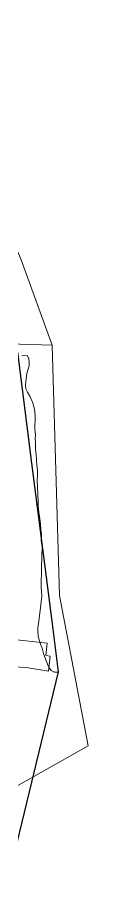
# Model space of a CAD drawing. Header units: metres. Extents: x 4652992 to 4879070, y 2074171 to 2309877.
# Drawn here: x 4654505.5 to 4654515.7, y 2307815.4 to 2307954.4 of the extents above; entities that cross this region are included whole.
import ezdxf

# ---------------------------------------------------------------- set-up
doc = ezdxf.new("R2010")
doc.units = ezdxf.units.M
doc.header["$MEASUREMENT"] = 0
for name, color, linetype, lineweight in [('Level 30', 5, 'Continuous', 0), ('Level 37', 3, 'Continuous', 0), ('Level 40', 1, 'Continuous', 0)]:
    doc.layers.add(name, color=color, linetype=linetype, lineweight=lineweight)
doc.layers.add('Limite', color=38, linetype='Continuous', lineweight=0, plot=False)

msp = doc.modelspace()

# ---------------------------------------------------------------- linework, layer by layer
at = {"layer": 'Level 30', "color": 1}
msp.add_polyline3d([(4654509.343856, 2307849.394626, 1383.32), (4654505.765882, 2307849.966234, 1383.22), (4654499.791209, 2307850.29615, 1383.52), (4654500.13421, 2307853.470472, 1383.42), (4654503.098813, 2307853.331189, 1383.32), (4654503.307986, 2307854.501994, 1383.14), (4654509.137481, 2307853.890826, 1383.1), (4654508.903024, 2307851.879153, 1383.34), (4654509.599655, 2307851.768608, 1383.34), (4654509.343856, 2307849.394626, 1383.32)], dxfattribs=at)
at = {"layer": 'Level 37'}
msp.add_line((4654484.833302, 2307902.465212, 1374.911197), (4654509.924061, 2307901.755104, 1373.951197), dxfattribs=at)
for points in [[(4654509.92406, 2307901.755105, 1373.926608), (4654504.941796, 2307915.452907, 1370.286608), (4654498.723433, 2307930.248374, 1366.386608), (4654494.551663, 2307939.457316, 1363.406608), (4654491.099568, 2307944.608267, 1360.726608), (4654487.63922, 2307954.427623, 1355.866478)], [(4654503.711203, 2307830.581131, 1386.191197), (4654515.691058, 2307837.363519, 1384.111197), (4654511.093218, 2307861.507918, 1380.271197), (4654509.92406, 2307901.755105, 1373.951197)]]:
    msp.add_polyline3d(points, dxfattribs=at)
at = {"layer": 'Level 40', "color": 3}
msp.add_polyline3d([(4654510.867003, 2307849.215985, 1384.630047), (4654510.301241, 2307849.233494, 1384.608935), (4654509.78025, 2307849.457781, 1384.568935), (4654509.424118, 2307849.889971, 1384.528935), (4654509.224137, 2307850.351215, 1384.528935), (4654508.551633, 2307852.23098, 1384.328935), (4654508.311597, 2307853.061382, 1384.288935), (4654508.034121, 2307853.718666, 1384.248935), (4654507.820353, 2307854.393342, 1384.208935), (4654507.686548, 2307855.021975, 1384.168935), (4654507.628932, 2307855.725706, 1384.088935), (4654507.651278, 2307856.383393, 1383.968935), (4654507.724853, 2307857.000767, 1383.888935), (4654508.115223, 2307860.053054, 1382.928935), (4654508.271079, 2307861.46665, 1382.768935), (4654508.184582, 2307862.868382, 1382.648935), (4654508.191391, 2307866.087451, 1382.648935), (4654508.309365, 2307869.404741, 1382.648935), (4654508.180492, 2307870.333365, 1382.528935), (4654508.207772, 2307871.291043, 1382.168935), (4654508.107635, 2307872.213936, 1381.848935), (4654508.046245, 2307873.038809, 1381.608935), (4654507.927387, 2307873.875144, 1381.448935), (4654507.719711, 2307875.270944, 1381.248935), (4654507.674576, 2307876.032381, 1381.128935), (4654507.661948, 2307876.666946, 1380.928935), (4654507.550047, 2307880.030078, 1380.488935), (4654507.603594, 2307880.83203, 1380.448935), (4654507.570939, 2307881.651174, 1380.368935), (4654507.452081, 2307882.487508, 1380.288935), (4654507.364276, 2307884.160378, 1380.128935), (4654507.267912, 2307884.962128, 1379.968935), (4654507.249044, 2307885.56784, 1379.848935), (4654507.246429, 2307886.110115, 1379.808935), (4654507.227561, 2307886.715827, 1379.528935), (4654507.237428, 2307887.315809, 1379.288935), (4654507.13729, 2307888.238702, 1379.088935), (4654507.194316, 2307890.304053, 1378.488935), (4654507.126686, 2307891.100074, 1378.408935), (4654507.037869, 2307891.65954, 1378.408935), (4654506.86909, 2307892.26505, 1378.328935), (4654506.79406, 2307892.611084, 1377.848935), (4654506.336631, 2307893.545034, 1377.648935), (4654506.001685, 2307894.213779, 1377.608935), (4654505.721742, 2307894.721067, 1377.608935), (4654505.639165, 2307895.309387, 1377.608935), (4654505.755115, 2307896.399869, 1377.608935), (4654505.894865, 2307897.184631, 1377.608935), (4654506.255635, 2307898.436973, 1377.608935), (4654506.259261, 2307899.008102, 1377.608935), (4654506.176685, 2307899.596421, 1377.608935), (4654505.925476, 2307900.097979, 1377.568935), (4654505.0485, 2307900.062185, 1377.528935)], dxfattribs=at)
at = {"layer": 'Limite', "color": 5, "linetype": 'Continuous', "lineweight": 30}
msp.add_polyline3d([(4654504.381361, 2307900.613506, 1373.379838), (4654506.634215, 2307882.812137, 1376.346292), (4654509.849188, 2307857.408714, 1380.158848), (4654510.879518, 2307849.268047, 1381.379988), (4654502.735395, 2307815.388687, 1387.58293)], dxfattribs=at)

doc.saveas('drawing.dxf')
